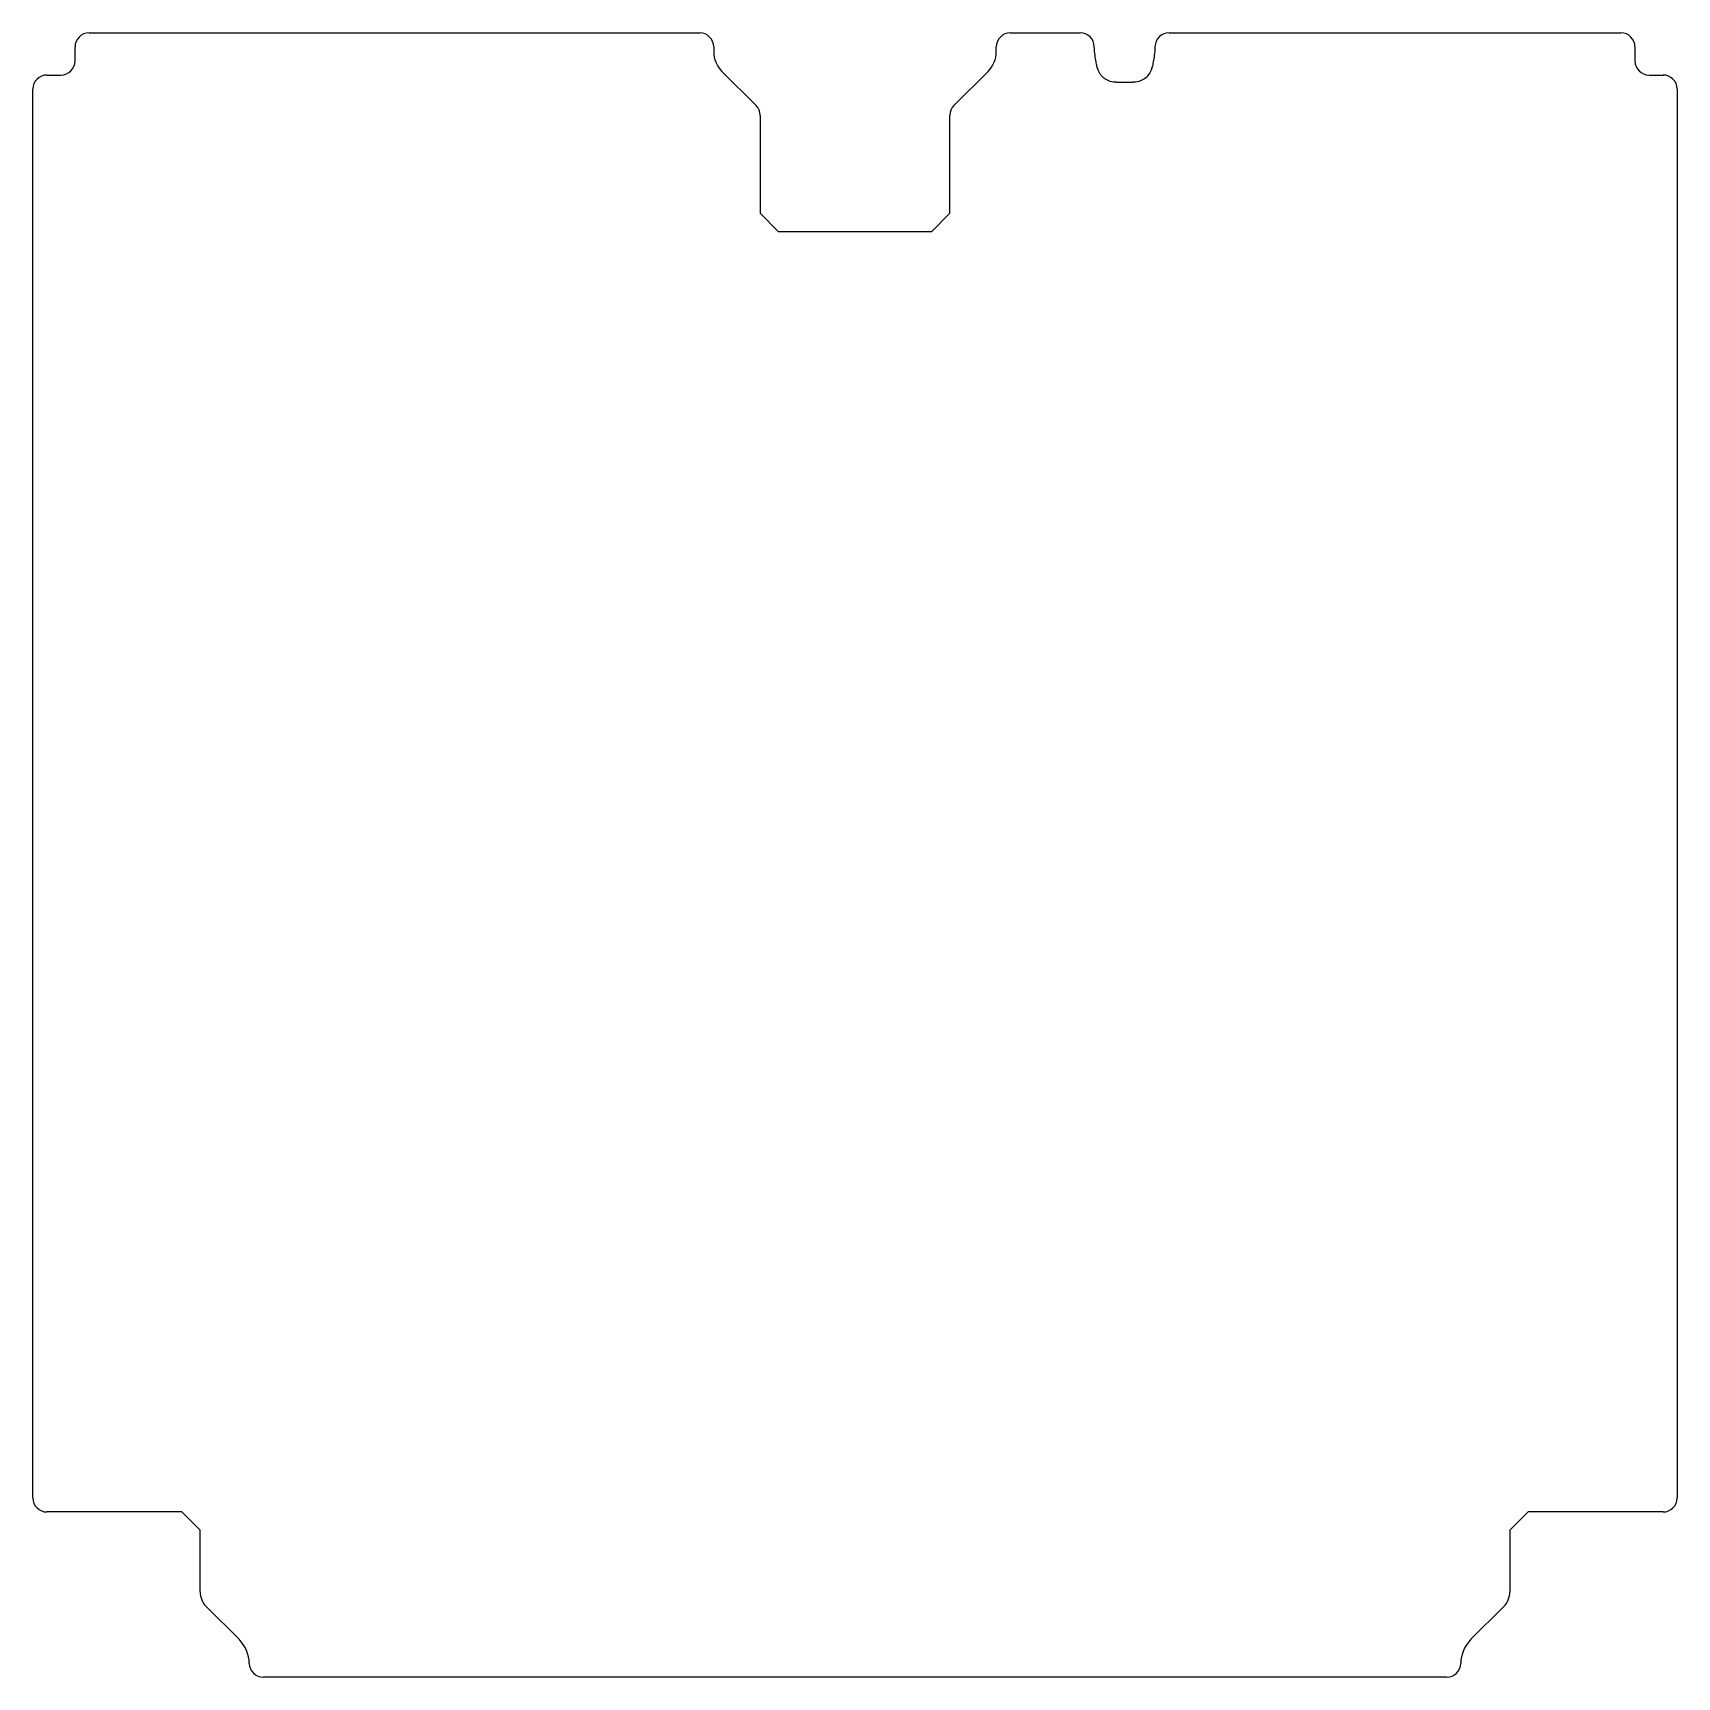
# Model space of a CAD drawing. Header units: millimetres. Extents: x -468 to 0, y -468 to 0.
import ezdxf

# ---------------------------------------------------------------- set-up
doc = ezdxf.new("R2010")
doc.units = ezdxf.units.MM

msp = doc.modelspace()

# ---------------------------------------------------------------- linework, layer by layer
at = {"color": 7, "linetype": 'Continuous', "lineweight": 25}
for p, q in [((-452, 0), (-278.2, 0)), ((-189.8, 0), (-169.88, 0)), ((-144.62, 0), (-16, 0)), ((-456, -8), (-456, -4)), ((-274.2, -4), (-274.2, -5.31)), ((-193.8, -5.31), (-193.8, -4)), ((-12, -4), (-12, -8)), ((-464, -12), (-460, -12)), ((-271.86, -10.97), (-262.17, -20.66)), ((-205.83, -20.66), (-196.14, -10.97)), ((-8, -12), (-4, -12)), ((-468, -417), (-468, -16)), ((-159.61, -14.07), (-154.89, -14.07)), ((0, -16), (0, -417)), ((-261, -23.49), (-261, -51.33)), ((-207, -51.33), (-207, -23.49)), ((-261, -51.33), (-255.83, -56.5)), ((-212.17, -56.5), (-207, -51.33)), ((-255.83, -56.5), (-212.17, -56.5)), ((-425.57, -421), (-464, -421)), ((-420.4, -426.17), (-425.57, -421)), ((-42.43, -421), (-47.6, -426.17)), ((-4, -421), (-42.43, -421)), ((-420.4, -443.68), (-420.4, -426.17)), ((-47.6, -426.17), (-47.6, -443.68)), ((-409.33, -457.24), (-418.64, -447.93)), ((-49.36, -447.93), (-58.67, -457.24)), ((-65.6, -468), (-402.4, -468))]:
    msp.add_line(p, q, dxfattribs=at)
for centre, radius, start, end in [((-452, -4), 4, 90, 180), ((-278.2, -4), 4, 360, 90), ((-189.8, -4), 4, 90, 180), ((-169.88, -4), 4, 2.0173, 90), ((-144.62, -4), 4, 90, 177.9827), ((-16, -4), 4, 0, 90), ((-460, -8), 4, 270, 0), ((-266.2, -5.31), 8, 180, 225), ((-201.8, -5.31), 8, 315, 0), ((-8, -8), 4, 180, 270), ((-464, -16), 4, 90, 180), ((-159.89, -8.67), 5.29, 194.3082, 196.1084), ((-154.61, -8.67), 5.29, 343.8916, 345.6918), ((-4, -16), 4, 0, 90), ((-265, -23.49), 4, 0, 45), ((-203, -23.49), 4, 135, 180), ((-464, -417), 4, 180, 270), ((-4, -417), 4, 270, 0), ((-414.4, -443.68), 6, 180, 225), ((-53.6, -443.68), 6, 315, 0), ((-416.4, -464.31), 10, 1.2778, 45), ((-51.6, -464.31), 10, 135, 178.7222), ((-402.4, -464), 4, 181.2778, 270), ((-65.6, -464), 4, 270, 358.7222)]:
    msp.add_arc(centre, radius, start, end, dxfattribs=at)
for points, knots in [([(-165.02, -9.98), (-165.02, -9.96), (-165.03, -9.94), (-165.06, -9.8), (-165.2, -9.24), (-165.44, -8.09), (-165.6, -7.05), (-165.78, -5.59), (-165.85, -4.73), (-165.88, -3.86)], [0.1440483, 0.1440483, 0.1440483, 0.1440483, 0.1518608, 0.1518608, 0.2065483, 0.3940483, 0.6440483, 0.6440483, 1, 1, 1, 1]), ([(-148.62, -3.86), (-148.65, -4.73), (-148.72, -5.59), (-148.9, -7.05), (-149.08, -8.22), (-149.33, -9.37), (-149.47, -9.94), (-149.48, -9.96), (-149.48, -9.98)], [0, 0, 0, 0, 0.3559517, 0.3559517, 0.6059517, 0.8481392, 0.8481392, 0.8559517, 0.8559517, 0.8559517, 0.8559517]), ([(-159.61, -14.07), (-160.2, -14.07), (-160.77, -13.99), (-161.88, -13.64), (-162.41, -13.38), (-163.14, -12.87), (-163.37, -12.68), (-163.8, -12.25), (-164, -12.02), (-164.53, -11.29), (-164.8, -10.74), (-164.97, -10.14)], [0, 0, 0, 0, 0.25, 0.25, 0.5, 0.5, 0.625, 0.625, 0.75, 0.75, 1, 1, 1, 1]), ([(-149.53, -10.14), (-149.7, -10.74), (-149.98, -11.29), (-150.68, -12.27), (-151.11, -12.69), (-151.84, -13.21), (-152.1, -13.36), (-152.63, -13.62), (-152.9, -13.73), (-153.74, -13.99), (-154.31, -14.07), (-154.89, -14.07)], [0, 0, 0, 0, 0.25, 0.25, 0.5, 0.5, 0.625, 0.625, 0.75, 0.75, 1, 1, 1, 1])]:
    msp.add_open_spline(points, degree=3, knots=knots, dxfattribs=at)

doc.saveas('drawing.dxf')
